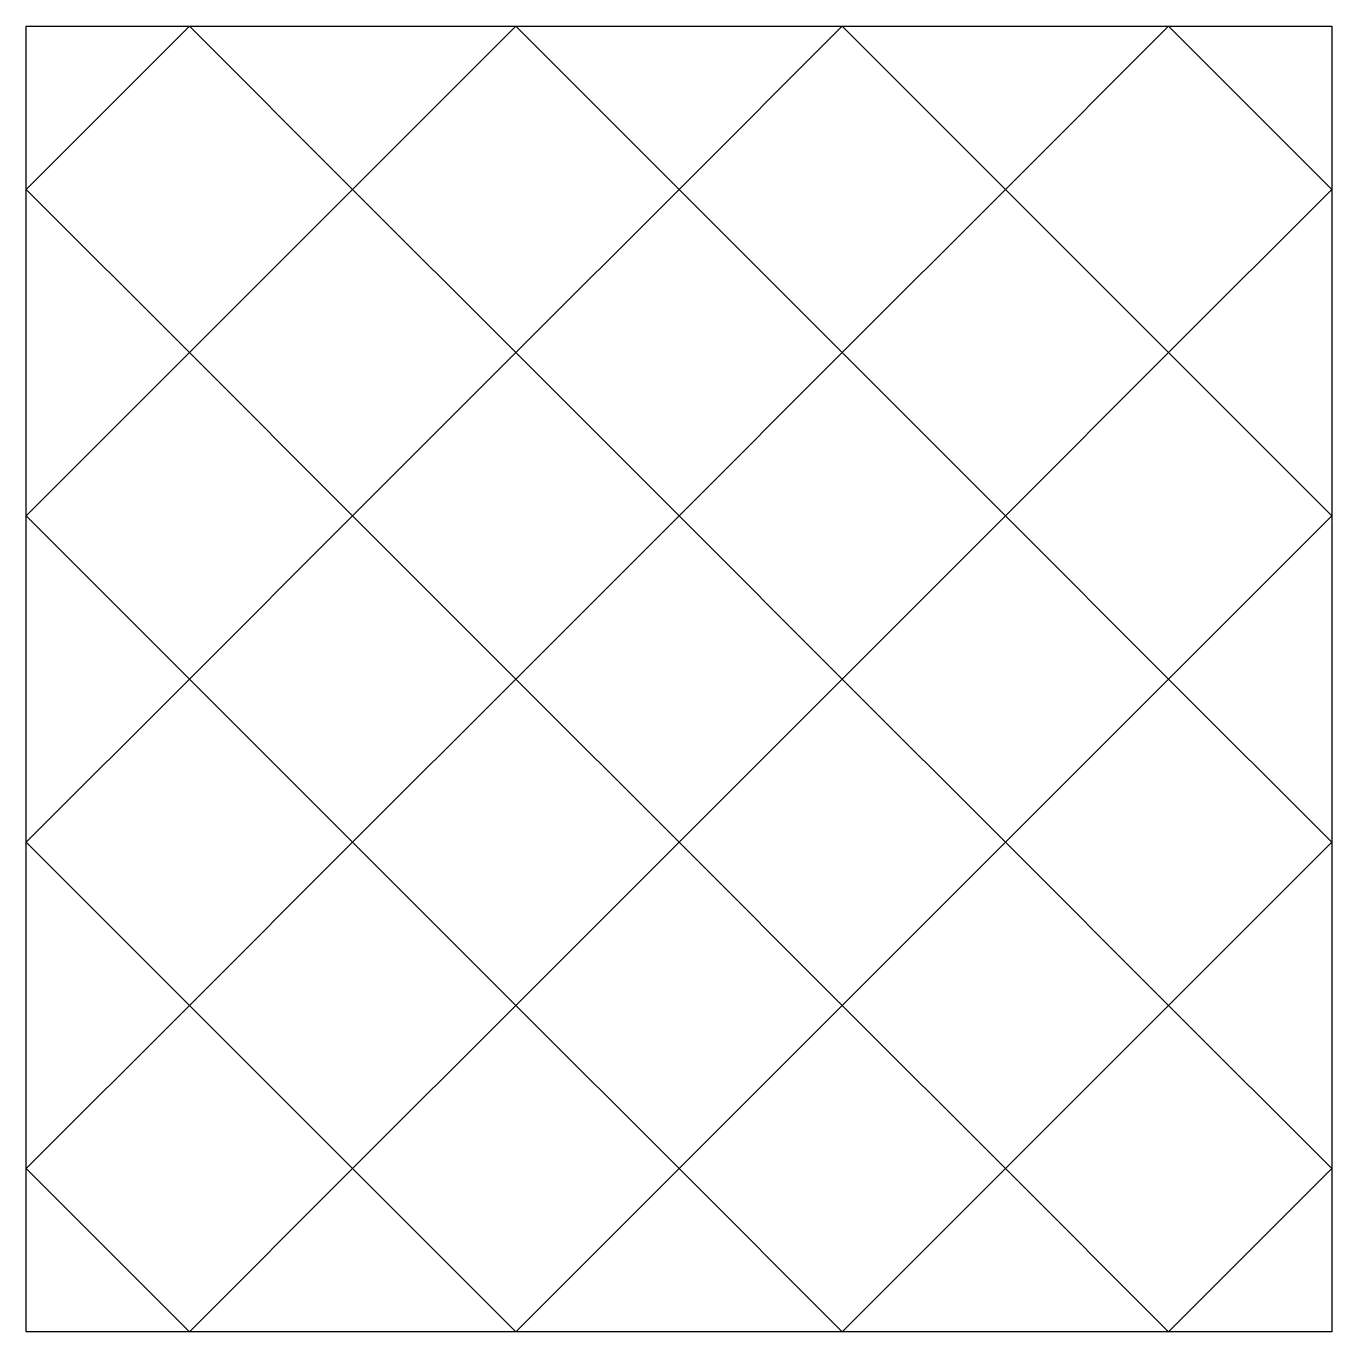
# Model space of a CAD drawing. Header units: metres. Extents: x 0 to 8, y 0 to 8.
import ezdxf

# ---------------------------------------------------------------- set-up
doc = ezdxf.new("R2010")
doc.units = ezdxf.units.M
doc.layers.add('Default', color=18, linetype='Continuous', true_color=0x000000)

msp = doc.modelspace()

# ---------------------------------------------------------------- linework, layer by layer
at = {"layer": 'Default'}
for p, q in [((0, 7), (1, 8)), ((0, 8), (1, 8)), ((0, 7), (0, 8)), ((1, 8), (2, 7, 0.7052)), ((1, 8), (3, 8)), ((2, 7, 0.7052), (3, 8)), ((3, 8), (4, 7, 0.8679)), ((3, 8), (5, 8)), ((4, 7, 0.8679), (5, 8)), ((5, 8), (6, 7, 0.7052)), ((5, 8), (7, 8)), ((6, 7, 0.7052), (7, 8)), ((7, 8), (8, 7)), ((7, 8), (8, 8)), ((8, 8), (8, 7)), ((1, 6, 0.7052), (0, 7)), ((0, 5), (0, 7)), ((2, 7, 0.7052), (1, 6, 0.7052)), ((2, 7, 0.7052), (3, 6, 1.3561)), ((4, 7, 0.8679), (3, 6, 1.3561)), ((4, 7, 0.8679), (5, 6, 1.3561)), ((6, 7, 0.7052), (5, 6, 1.3561)), ((6, 7, 0.7052), (7, 6, 0.7052)), ((8, 7), (7, 6, 0.7052)), ((8, 7), (8, 5)), ((0, 5), (1, 6, 0.7052)), ((1, 6, 0.7052), (2, 5, 1.3561)), ((3, 6, 1.3561), (2, 5, 1.3561)), ((3, 6, 1.3561), (4, 5, 1.7358)), ((5, 6, 1.3561), (4, 5, 1.7358)), ((5, 6, 1.3561), (6, 5, 1.3561)), ((7, 6, 0.7052), (6, 5, 1.3561)), ((7, 6, 0.7052), (8, 5)), ((1, 4, 0.8679), (0, 5)), ((0, 3), (0, 5)), ((2, 5, 1.3561), (1, 4, 0.8679)), ((2, 5, 1.3561), (3, 4, 1.7358)), ((4, 5, 1.7358), (3, 4, 1.7358)), ((4, 5, 1.7358), (5, 4, 1.7358)), ((6, 5, 1.3561), (5, 4, 1.7358)), ((6, 5, 1.3561), (7, 4, 0.8679)), ((8, 5), (7, 4, 0.8679)), ((8, 5), (8, 3)), ((0, 3), (1, 4, 0.8679)), ((1, 4, 0.8679), (2, 3, 1.3561)), ((3, 4, 1.7358), (2, 3, 1.3561)), ((3, 4, 1.7358), (4, 3, 1.7358)), ((5, 4, 1.7358), (4, 3, 1.7358)), ((5, 4, 1.7358), (6, 3, 1.3561)), ((7, 4, 0.8679), (6, 3, 1.3561)), ((7, 4, 0.8679), (8, 3)), ((1, 2, 0.7052), (0, 3)), ((0, 1), (0, 3)), ((2, 3, 1.3561), (1, 2, 0.7052)), ((2, 3, 1.3561), (3, 2, 1.3561)), ((4, 3, 1.7358), (3, 2, 1.3561)), ((4, 3, 1.7358), (5, 2, 1.3561)), ((6, 3, 1.3561), (5, 2, 1.3561)), ((6, 3, 1.3561), (7, 2, 0.7052)), ((8, 3), (7, 2, 0.7052)), ((8, 3), (8, 1)), ((0, 1), (1, 2, 0.7052)), ((1, 2, 0.7052), (2, 1, 0.7052)), ((3, 2, 1.3561), (2, 1, 0.7052)), ((3, 2, 1.3561), (4, 1, 0.8679)), ((7, 2, 0.7052), (6, 1, 0.7052)), ((7, 2, 0.7052), (8, 1)), ((5, 2, 1.3561), (4, 1, 0.8679)), ((5, 2, 1.3561), (6, 1, 0.7052)), ((1, 0), (0, 1)), ((0, 0), (0, 1)), ((2, 1, 0.7052), (1, 0)), ((3, 0), (2, 1, 0.7052)), ((4, 1, 0.8679), (3, 0)), ((5, 0), (4, 1, 0.8679)), ((6, 1, 0.7052), (5, 0)), ((7, 0), (6, 1, 0.7052)), ((8, 1), (7, 0)), ((8, 1), (8, 0)), ((1, 0), (0, 0)), ((3, 0), (1, 0)), ((5, 0), (3, 0)), ((7, 0), (5, 0)), ((8, 0), (7, 0))]:
    msp.add_line(p, q, dxfattribs=at)

doc.saveas('drawing.dxf')
